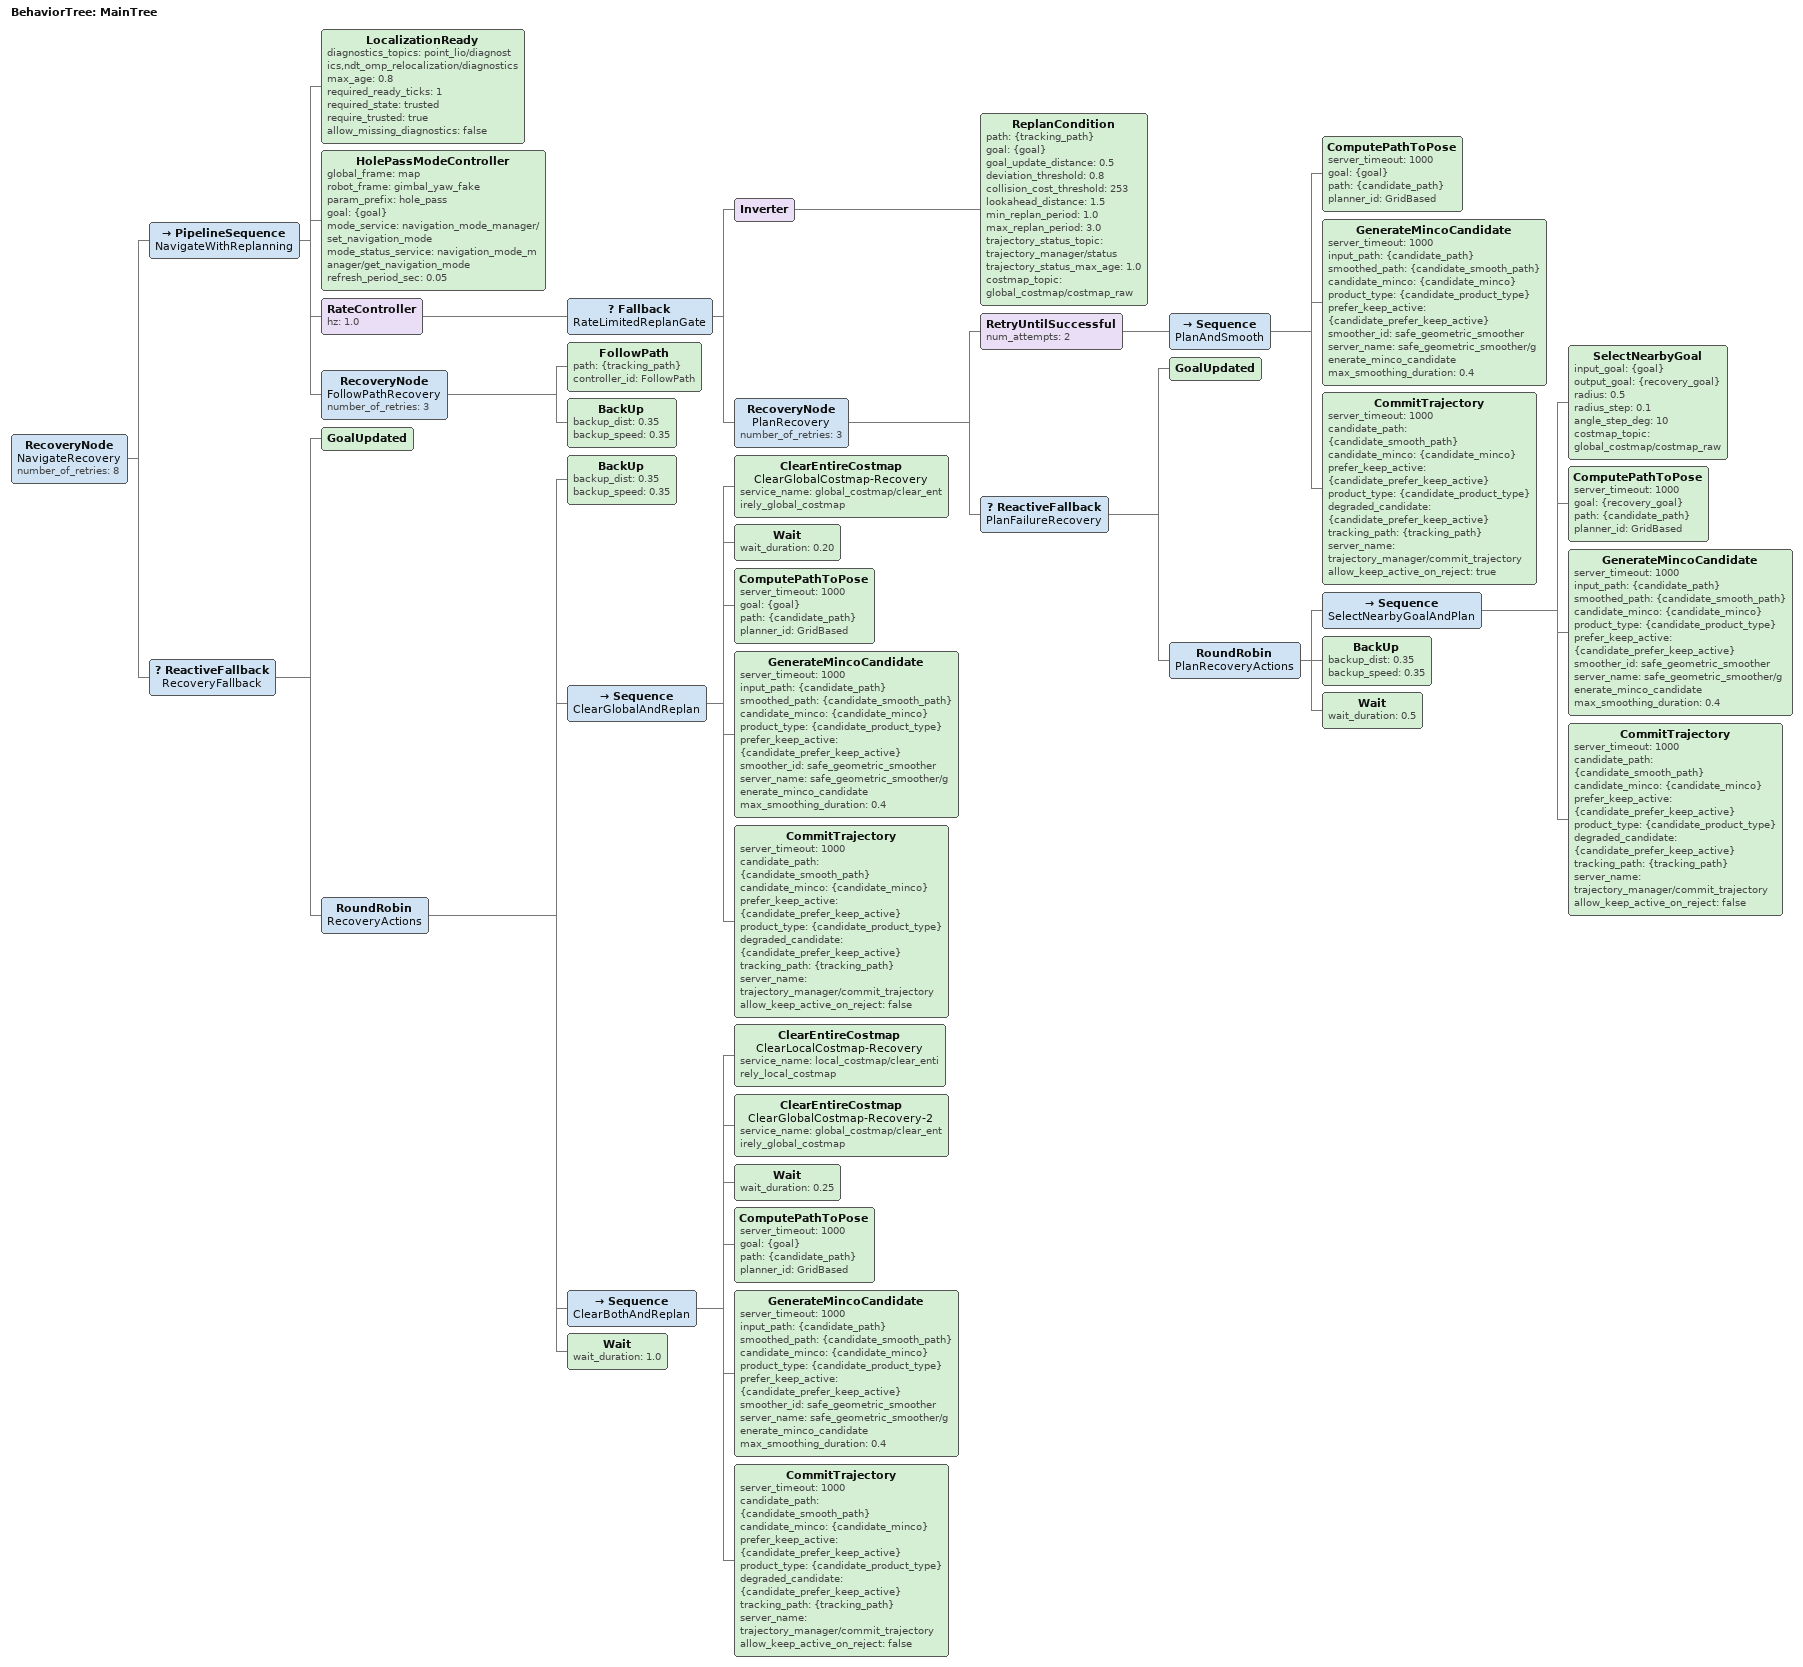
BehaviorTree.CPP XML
<?xml version="1.0" encoding="UTF-8"?>
<root BTCPP_format="3" main_tree_to_execute="MainTree">
  <BehaviorTree ID="MainTree">
    <RecoveryNode name="NavigateRecovery" number_of_retries="8">
      <PipelineSequence name="NavigateWithReplanning">
        <LocalizationReady diagnostics_topics="point_lio/diagnostics,ndt_omp_relocalization/diagnostics"
                           max_age="0.8"
                           required_ready_ticks="1"
                           required_state="trusted"
                           require_trusted="true"
                           allow_missing_diagnostics="false"/>
        <HolePassModeController global_frame="map"
                                robot_frame="gimbal_yaw_fake"
                                param_prefix="hole_pass"
                                goal="{goal}"
                                mode_service="navigation_mode_manager/set_navigation_mode"
                                mode_status_service="navigation_mode_manager/get_navigation_mode"
                                refresh_period_sec="0.05"/>
        <RateController hz="1.0">
          <Fallback name="RateLimitedReplanGate">
            <Inverter>
            <ReplanCondition path="{tracking_path}" goal="{goal}"
                             goal_update_distance="0.5"
                             deviation_threshold="0.8"
                             collision_cost_threshold="253"
                             lookahead_distance="1.5"
                             min_replan_period="1.0"
                             max_replan_period="3.0"
                             trajectory_status_topic="trajectory_manager/status"
                             trajectory_status_max_age="1.0"
                             costmap_topic="global_costmap/costmap_raw"/>
            </Inverter>

            <RecoveryNode name="PlanRecovery" number_of_retries="3">
            <RetryUntilSuccessful num_attempts="2">
              <Sequence name="PlanAndSmooth">
                <ComputePathToPose server_timeout="1000" goal="{goal}" path="{candidate_path}" planner_id="GridBased"/>
                <GenerateMincoCandidate server_timeout="1000" input_path="{candidate_path}"
                                        smoothed_path="{candidate_smooth_path}"
                                        candidate_minco="{candidate_minco}"
                                    product_type="{candidate_product_type}"
                                        prefer_keep_active="{candidate_prefer_keep_active}"
                                        smoother_id="safe_geometric_smoother"
                                        server_name="safe_geometric_smoother/generate_minco_candidate"
                                        max_smoothing_duration="0.4"/>
                <CommitTrajectory server_timeout="1000" candidate_path="{candidate_smooth_path}"
                                  candidate_minco="{candidate_minco}"
                                  prefer_keep_active="{candidate_prefer_keep_active}"
                              product_type="{candidate_product_type}"
                              degraded_candidate="{candidate_prefer_keep_active}"
                                  tracking_path="{tracking_path}"
                                  server_name="trajectory_manager/commit_trajectory"
                                  allow_keep_active_on_reject="true"/>
              </Sequence>
            </RetryUntilSuccessful>

            <ReactiveFallback name="PlanFailureRecovery">
              <GoalUpdated/>
              <RoundRobin name="PlanRecoveryActions">
                <Sequence name="SelectNearbyGoalAndPlan">
                  <SelectNearbyGoal input_goal="{goal}"
                                    output_goal="{recovery_goal}"
                                    radius="0.5"
                                    radius_step="0.1"
                                    angle_step_deg="10"
                                    costmap_topic="global_costmap/costmap_raw"/>
                  <ComputePathToPose server_timeout="1000" goal="{recovery_goal}" path="{candidate_path}" planner_id="GridBased"/>
                  <GenerateMincoCandidate server_timeout="1000" input_path="{candidate_path}"
                                          smoothed_path="{candidate_smooth_path}"
                                          candidate_minco="{candidate_minco}"
                                      product_type="{candidate_product_type}"
                                          prefer_keep_active="{candidate_prefer_keep_active}"
                                          smoother_id="safe_geometric_smoother"
                                          server_name="safe_geometric_smoother/generate_minco_candidate"
                                          max_smoothing_duration="0.4"/>
                  <CommitTrajectory server_timeout="1000" candidate_path="{candidate_smooth_path}"
                                    candidate_minco="{candidate_minco}"
                                    prefer_keep_active="{candidate_prefer_keep_active}"
                              product_type="{candidate_product_type}"
                              degraded_candidate="{candidate_prefer_keep_active}"
                                    tracking_path="{tracking_path}"
                                    server_name="trajectory_manager/commit_trajectory"
                                    allow_keep_active_on_reject="false"/>
                </Sequence>
                <BackUp backup_dist="0.35"
                        backup_speed="0.35"/>
                <Wait wait_duration="0.5"/>
              </RoundRobin>
            </ReactiveFallback>
            </RecoveryNode>
          </Fallback>
        </RateController>

        <RecoveryNode name="FollowPathRecovery" number_of_retries="3">
          <FollowPath path="{tracking_path}" controller_id="FollowPath"/>
          <BackUp backup_dist="0.35"
                  backup_speed="0.35"/>
        </RecoveryNode>
      </PipelineSequence>

      <ReactiveFallback name="RecoveryFallback">
        <GoalUpdated/>
        <RoundRobin name="RecoveryActions">
          <BackUp backup_dist="0.35"
                  backup_speed="0.35"/>

          <Sequence name="ClearGlobalAndReplan">
            <ClearEntireCostmap name="ClearGlobalCostmap-Recovery"
                                service_name="global_costmap/clear_entirely_global_costmap"/>
            <Wait wait_duration="0.20"/>
            <ComputePathToPose server_timeout="1000" goal="{goal}" path="{candidate_path}" planner_id="GridBased"/>
            <GenerateMincoCandidate server_timeout="1000" input_path="{candidate_path}"
                                    smoothed_path="{candidate_smooth_path}"
                                    candidate_minco="{candidate_minco}"
                                product_type="{candidate_product_type}"
                                    prefer_keep_active="{candidate_prefer_keep_active}"
                                    smoother_id="safe_geometric_smoother"
                                    server_name="safe_geometric_smoother/generate_minco_candidate"
                                    max_smoothing_duration="0.4"/>
            <CommitTrajectory server_timeout="1000" candidate_path="{candidate_smooth_path}"
                              candidate_minco="{candidate_minco}"
                              prefer_keep_active="{candidate_prefer_keep_active}"
                              product_type="{candidate_product_type}"
                              degraded_candidate="{candidate_prefer_keep_active}"
                              tracking_path="{tracking_path}"
                              server_name="trajectory_manager/commit_trajectory"
                              allow_keep_active_on_reject="false"/>
          </Sequence>

          <Sequence name="ClearBothAndReplan">
            <ClearEntireCostmap name="ClearLocalCostmap-Recovery"
                                service_name="local_costmap/clear_entirely_local_costmap"/>
            <ClearEntireCostmap name="ClearGlobalCostmap-Recovery-2"
                                service_name="global_costmap/clear_entirely_global_costmap"/>
            <Wait wait_duration="0.25"/>
            <ComputePathToPose server_timeout="1000" goal="{goal}" path="{candidate_path}" planner_id="GridBased"/>
            <GenerateMincoCandidate server_timeout="1000" input_path="{candidate_path}"
                                    smoothed_path="{candidate_smooth_path}"
                                    candidate_minco="{candidate_minco}"
                                product_type="{candidate_product_type}"
                                    prefer_keep_active="{candidate_prefer_keep_active}"
                                    smoother_id="safe_geometric_smoother"
                                    server_name="safe_geometric_smoother/generate_minco_candidate"
                                    max_smoothing_duration="0.4"/>
            <CommitTrajectory server_timeout="1000" candidate_path="{candidate_smooth_path}"
                              candidate_minco="{candidate_minco}"
                              prefer_keep_active="{candidate_prefer_keep_active}"
                              product_type="{candidate_product_type}"
                              degraded_candidate="{candidate_prefer_keep_active}"
                              tracking_path="{tracking_path}"
                              server_name="trajectory_manager/commit_trajectory"
                              allow_keep_active_on_reject="false"/>
          </Sequence>

          <Wait wait_duration="1.0"/>
        </RoundRobin>
      </ReactiveFallback>
    </RecoveryNode>
  </BehaviorTree>
</root>
